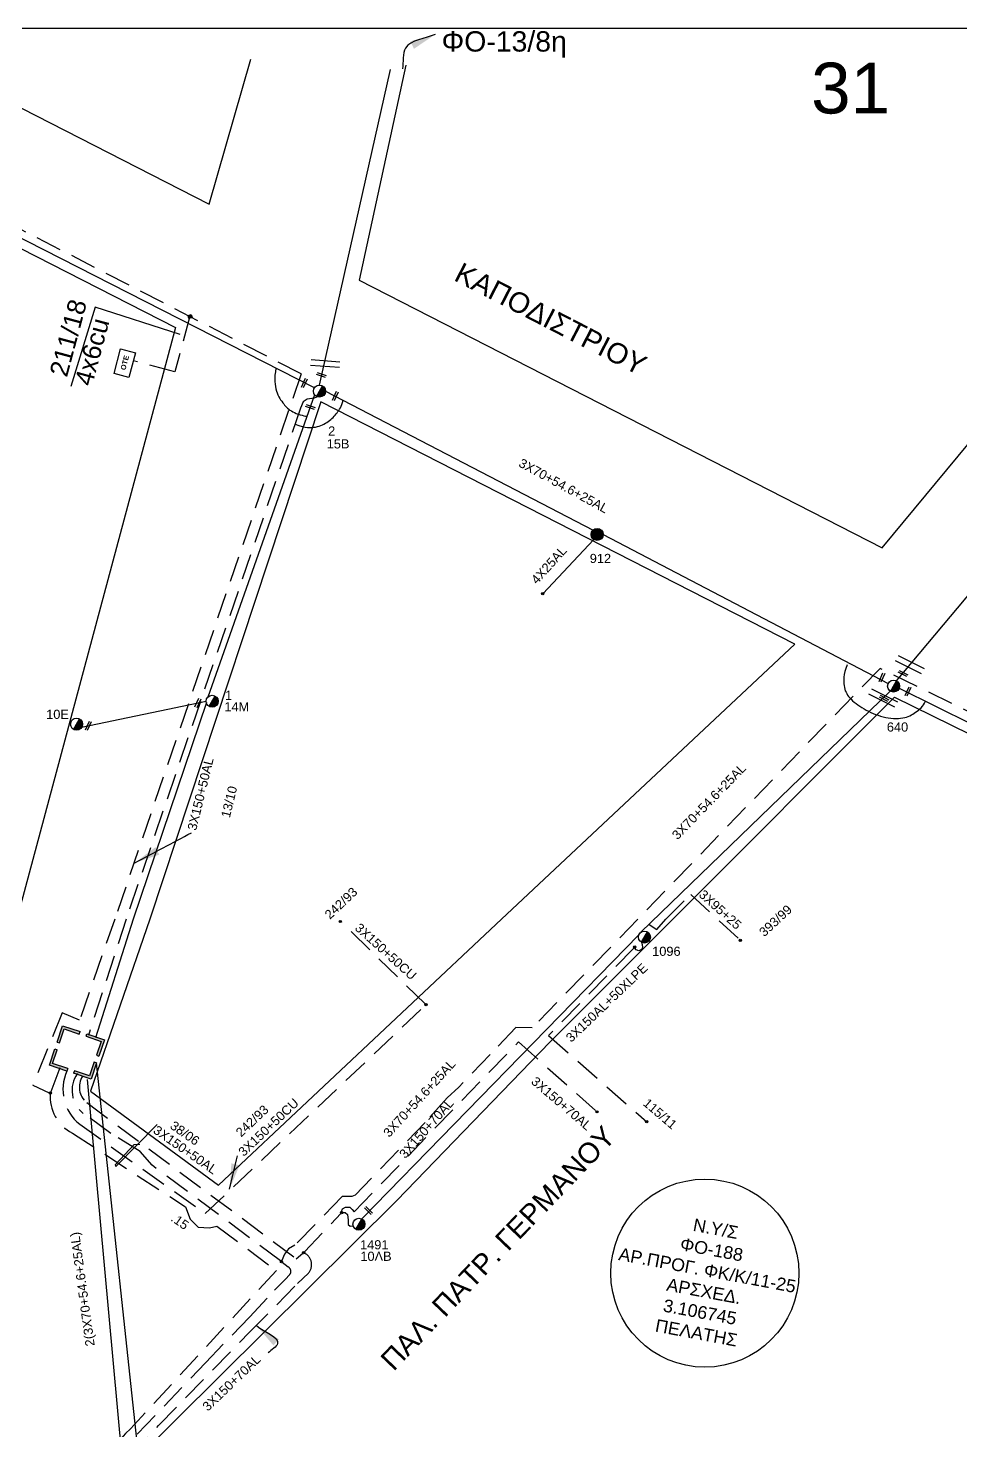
# Model space of a CAD drawing. Header units: millimetres. Extents: x 926 to 2032, y 728 to 1260.
# Drawn here: x 1775.8 to 1867.6, y 1112.6 to 1250.6 of the extents above; entities that cross this region are included whole.
import ezdxf

# ---------------------------------------------------------------- set-up
doc = ezdxf.new("R2010")
doc.units = ezdxf.units.MM
doc.linetypes.add('DASHED', pattern=[19.05, 12.7, -6.35])
for name, color, linetype in [('Pillar OTE', 7, 'Continuous'), ('Άγνωστα', 7, 'Continuous'), ('Γέφυρες Εναέριου Δικτύου', 7, 'Continuous'), ('Επιγραφές - Σχήματα', 7, 'Continuous'), ('Καλώδια ΧΤ   3x150+50AL', 7, 'DASHED'), ('Καλώδια ΧΤ   3x150+50CU', 7, 'DASHED'), ('Καλώδια ΧΤ   3x150+70AL', 7, 'DASHED'), ('Καλώδια ΧΤ   3x150AL+50XLPE', 7, 'DASHED'), ('Μηχανική τομή', 7, 'Continuous'), ('Στύλος Ξύλινος', 7, 'Continuous'), ('Στύλος Ξύλινος @ 1', 7, 'Continuous'), ('Στύλος ΦΜ', 7, 'Continuous'), ('Στύλος ΦΜ @ 1', 7, 'Continuous'), ('Συνδέσεις', 7, 'Continuous'), ('Συνεστραμμένα ΧΤ   3x70+54.6+25 AL', 7, 'SYN_LINE'), ('Τομή', 7, 'Continuous'), ('Υπόβαθρο ΔΕΗ', 7, 'Continuous'), ('Υπόγεια καλώδια Παροχών ΧΤ   4x50AL', 7, 'DASHED'), ('Υπόγεια καλώδια Παροχών ΧΤ   4x6', 7, 'DASHED')]:
    doc.layers.add(name, color=color, linetype=linetype)
doc.styles.get("Standard").update_dxf_attribs({"font": 'arial.ttf'})
doc.linetypes.add('SYN_LINE', pattern='A,0.5,-0.0001,["/\\/\\/\\/",Standard,S=0.1,R=0,X=0,Y=-0.05],-0.25', length=0.7501)
doc.dimstyles.new('ISO-25', dxfattribs={"dimtxt": 2.5, "dimasz": 2.5, "dimexe": 1.25, "dimexo": 0.625, "dimtad": 1, "dimtxsty": 'Standard', "dimcen": 2.5, "dimadec": 0, "dimazin": 0, "dimtfac": 1, "dimtmove": 0, "dimatfit": 3, "dimfxl": 1, "dimarcsym": 0})

# ---------------------------------------------------------------- blocks, each defined once
blk = doc.blocks.new('ΥΠΑΡΧΩΝ ΤΣΙΜΕΝΤΕΝΙΟΣ ΣΤΥΛΟΣ')
at = {"layer": 'Στύλος ΦΜ'}
blk.add_hatch(color=256, dxfattribs=at).paths.add_polyline_path([(-1.29, -2.28, 0.574793), (2.62, 0, 0.268822), (1.3, 2.27)])
blk.add_line((-1.29, -2.28), (1.3, 2.27), dxfattribs=at)
blk.add_circle((0, 0), 2.62, dxfattribs=at)
at = {"layer": 'Στύλος ΦΜ', "flags": 4}
for tag, p in [('ΤΥΠΟΣ', (-4.91, 3.03)), ('ΑΡΙΘΜΟΣ', (-4.68, 8.05))]:
    blk.add_attdef(tag, p, '', height=4, dxfattribs=at)
blk = doc.blocks.new('ΥΠΑΡΧΩΝ ΞΥΛΙΝΟΣ ΣΤΥΛΟΣ')
at = {"layer": 'Στύλος Ξύλινος'}
h = blk.add_hatch(color=7, dxfattribs=at)
h.paths.add_polyline_path([(-2.62, 0, 0.270008), (-1.29, -2.28), (1.3, 2.27, 0.576266)])
h.paths.add_polyline_path([(-1.29, -2.28, 0.574793), (2.62, 0, 0.268822), (1.3, 2.27)])
at = {"layer": 'Στύλος Ξύλινος', "color": 7}
blk.add_line((-1.29, -2.28), (1.3, 2.27), dxfattribs=at)
blk.add_circle((0, 0), 2.62, dxfattribs=at)
at = {"layer": 'Στύλος Ξύλινος', "flags": 4}
for tag, p in [('ΑΡΙΘΜΟΣ', (-4.91, 8.6)), ('ΤΥΠΟΣ', (-4.85, 3.39))]:
    blk.add_attdef(tag, p, '', height=4, dxfattribs=at)
blk = doc.blocks.new('ΜΗΧΑΝΙΚΗ ΤΟΜΗ')
at = {"layer": 'Μηχανική τομή', "ltscale": 40}
for p, q in [((-1.89, 0.78), (1.89, 0.78)), ((1.89, 0), (-1.89, 0))]:
    blk.add_line(p, q, dxfattribs=at)
blk = doc.blocks.new('ΤΟΜΗ')
at = {"layer": 'Τομή', "ltscale": 40}
for p, q in [((-5.68, 0), (5.68, 0)), ((5.68, -2.33), (-5.68, -2.33))]:
    blk.add_line(p, q, dxfattribs=at)
blk = doc.blocks.new('_ΣΥΝΔΕΣΗ')
at = {"layer": 'Συνδέσεις', "linetype": 'SYN_LINE', "ltscale": 40}
blk.add_hatch(color=256, dxfattribs=at).paths.add_polyline_path([(0.5, -0.01, 1), (-0.5, -0.01, 1)])
at = {"layer": 'Συνδέσεις'}
blk.add_circle((0, -0.01), 0.5, dxfattribs=at)
blk = doc.blocks.new('TSONTA XT1')
at = {"ltscale": 40}
h = blk.add_hatch(color=256, dxfattribs=at)
h.dxf.hatch_style = 1
h.paths.add_polyline_path([(595.96, 2487.66), (597.07, 2488.77), (595.96, 2489.87), (594.85, 2488.77)])
blk.add_lwpolyline([(594.85, 2488.77), (595.96, 2489.87), (597.07, 2488.77), (595.96, 2487.66)], close=True, dxfattribs=at)
blk = doc.blocks.new('PILLAR ΟΤΕ')
at = {"layer": 'Pillar OTE', "ltscale": 40}
blk.add_lwpolyline([(-3.31, 2.02), (3.39, 2.02), (3.39, -1.99), (-3.31, -1.99)], close=True, dxfattribs=at)
at = {"layer": 'Pillar OTE', "insert": (-1.81, 0.71), "char_height": 1.3575, "width": 109.961, "attachment_point": 1}
blk.add_mtext('{\\fArial|b1|i0|c161|p34;OTE}', dxfattribs=at)

msp = doc.modelspace()

# ---------------------------------------------------------------- hatches: boundary and pattern name
at = {"layer": 'Επιγραφές - Σχήματα'}
h = msp.add_hatch(color=256, dxfattribs=at)
h.paths.add_polyline_path([(1780.84, 1151.66), (1780.92, 1151.9), (1779.2, 1152.48), (1778.66, 1150.87), (1778.89, 1150.79), (1779.35, 1152.16)])
h.paths.add_polyline_path([(1782.99, 1150.94), (1782.53, 1149.57), (1782.77, 1149.49), (1783.31, 1151.1), (1781.58, 1151.68), (1781.5, 1151.44)])
h.paths.add_polyline_path([(1782.01, 1147.22), (1782.54, 1148.83), (1782.31, 1148.91), (1781.85, 1147.54), (1780.36, 1148.03), (1780.28, 1147.8)])
h.paths.add_polyline_path([(1779.62, 1148.02), (1779.7, 1148.26), (1778.21, 1148.76), (1778.67, 1150.12), (1778.44, 1150.2), (1777.9, 1148.6)])

# ---------------------------------------------------------------- linework, layer by layer
at = {"layer": 'Άγνωστα', "color": 27, "linetype": 'SYN_LINE', "ltscale": 20}
for points in [[(1803.99, 1214.55), (1793.48, 1184.79)], [(1793.34, 1184.26), (1786.15, 1162.95)]]:
    msp.add_lwpolyline(points, dxfattribs=at)
at = {"layer": 'Άγνωστα', "linetype": 'SYN_LINE', "ltscale": 15}
msp.add_lwpolyline([(1831.47, 1200.3), (1826.43, 1194.97)], dxfattribs=at)
at = {"layer": 'Άγνωστα', "linetype": 'SYN_LINE', "ltscale": 20}
msp.add_lwpolyline([(1781.07, 1181.83), (1793.33, 1184.39)], dxfattribs=at)
at = {"layer": 'Άγνωστα', "color": 133, "linetype": 'DASHED', "ltscale": 0.2}
msp.add_lwpolyline([(1836.89, 1162.44), (1837.66, 1161.94), (1838.55, 1162.95), (1840.99, 1165.4), (1845.92, 1160.83)], dxfattribs=at)
at = {"layer": 'Άγνωστα', "color": 27}
msp.add_lwpolyline([(1786.15, 1162.95), (1782.44, 1151.27)], dxfattribs=at)
at = {"layer": 'Γέφυρες Εναέριου Δικτύου'}
for points in [[(1800.19, 1217.15), (1800.13, 1216.79), (1800.09, 1216.46), (1800.08, 1216.15), (1800.08, 1215.86), (1800.1, 1215.6), (1800.13, 1215.35), (1800.18, 1215.13), (1800.24, 1214.91), (1800.31, 1214.72), (1800.38, 1214.53), (1800.47, 1214.35), (1800.56, 1214.19), (1800.65, 1214.04), (1800.75, 1213.9), (1800.85, 1213.76), (1800.95, 1213.64), (1801.04, 1213.52), (1801.13, 1213.41), (1801.23, 1213.31), (1801.33, 1213.22), (1801.44, 1213.12), (1801.56, 1213.04), (1801.7, 1212.95), (1801.85, 1212.87), (1802.01, 1212.79), (1802.19, 1212.71), (1802.37, 1212.64), (1802.56, 1212.57), (1802.75, 1212.52), (1802.93, 1212.47), (1803.09, 1212.44), (1803.24, 1212.42)], [(1802.09, 1211.65), (1802.45, 1211.52), (1802.77, 1211.42), (1803.05, 1211.36), (1803.3, 1211.32), (1803.53, 1211.31), (1803.73, 1211.31), (1803.91, 1211.34), (1804.09, 1211.37), (1804.26, 1211.41), (1804.43, 1211.46), (1804.59, 1211.52), (1804.75, 1211.59), (1804.9, 1211.66), (1805.05, 1211.74), (1805.19, 1211.82), (1805.32, 1211.91), (1805.45, 1212.01), (1805.57, 1212.11), (1805.69, 1212.21), (1805.8, 1212.32), (1805.91, 1212.43), (1806.01, 1212.54), (1806.11, 1212.65), (1806.2, 1212.77), (1806.29, 1212.88), (1806.37, 1213), (1806.45, 1213.13), (1806.53, 1213.27), (1806.6, 1213.42), (1806.67, 1213.59), (1806.73, 1213.79), (1806.79, 1214)], [(1856.39, 1187.97), (1856.26, 1187.63), (1856.16, 1187.31), (1856.1, 1187.03), (1856.05, 1186.77), (1856.04, 1186.53), (1856.04, 1186.31), (1856.05, 1186.11), (1856.08, 1185.93), (1856.11, 1185.75), (1856.15, 1185.59), (1856.2, 1185.43), (1856.27, 1185.29), (1856.34, 1185.14), (1856.43, 1185), (1856.53, 1184.87), (1856.65, 1184.73), (1856.78, 1184.59), (1856.92, 1184.45), (1857.08, 1184.31), (1857.26, 1184.18), (1857.44, 1184.04), (1857.63, 1183.91), (1857.84, 1183.78), (1858.05, 1183.65), (1858.26, 1183.53), (1858.48, 1183.41), (1858.71, 1183.3), (1858.94, 1183.19), (1859.18, 1183.1), (1859.43, 1183.01), (1859.67, 1182.93), (1859.92, 1182.87), (1860.18, 1182.81), (1860.43, 1182.77), (1860.69, 1182.73), (1860.94, 1182.71), (1861.18, 1182.71), (1861.42, 1182.71), (1861.64, 1182.72), (1861.85, 1182.75), (1862.05, 1182.79), (1862.23, 1182.84), (1862.39, 1182.9), (1862.55, 1182.97), (1862.7, 1183.05), (1862.84, 1183.13), (1862.98, 1183.22), (1863.12, 1183.32), (1863.26, 1183.42), (1863.39, 1183.52), (1863.53, 1183.64), (1863.65, 1183.76), (1863.78, 1183.9), (1863.89, 1184.05), (1864, 1184.21), (1864.1, 1184.39)]]:
    msp.add_lwpolyline(points, dxfattribs=at)
at = {"layer": 'Επιγραφές - Σχήματα'}
for p, q in [((1780.84, 1151.66), (1780.92, 1151.9)), ((1781.5, 1151.44), (1781.58, 1151.68)), ((1778.44, 1150.2), (1778.67, 1150.12)), ((1778.66, 1150.87), (1778.89, 1150.79)), ((1782.53, 1149.57), (1782.77, 1149.49)), ((1779.7, 1148.26), (1779.62, 1148.02)), ((1782.31, 1148.91), (1782.54, 1148.83)), ((1780.36, 1148.03), (1780.28, 1147.8))]:
    msp.add_line(p, q, dxfattribs=at)
msp.add_lwpolyline([(942.21, 1250.61), (1940.69, 1250.61), (1940.69, 743.76), (942.21, 743.76)], close=True, dxfattribs=at)
for points in [[(1778.66, 1150.87), (1779.2, 1152.48), (1780.92, 1151.9)], [(1778.89, 1150.79), (1779.35, 1152.16), (1780.84, 1151.66)], [(1781.5, 1151.44), (1782.99, 1150.94), (1782.53, 1149.57)], [(1781.58, 1151.68), (1783.31, 1151.1), (1782.77, 1149.49)], [(1779.62, 1148.02), (1777.9, 1148.6), (1778.44, 1150.2)], [(1779.7, 1148.26), (1778.21, 1148.76), (1778.67, 1150.12)], [(1782.54, 1148.83), (1782.01, 1147.22), (1780.28, 1147.8)], [(1782.31, 1148.91), (1781.85, 1147.54), (1780.36, 1148.03)], [(1788.51, 1142.77), (1784.44, 1138.62), (1784.4, 1138.81), (1786.25, 1140.79), (1786.78, 1140.81)]]:
    msp.add_lwpolyline(points, dxfattribs=at)
at = {"layer": 'Καλώδια ΧΤ   3x150+50AL', "color": 1, "ltscale": 0.2}
msp.add_line((1780.88, 1142.78), (1793.23, 1134), dxfattribs=at)
at = {"layer": 'Καλώδια ΧΤ   3x150+50AL', "color": 6, "ltscale": 0.2}
for points in [[(1802.67, 1216.59), (1775.21, 1230.74)], [(1802.67, 1216.59), (1784.32, 1162.95), (1780.86, 1153.01), (1779.14, 1153.73), (1776.27, 1146.64), (1777.88, 1145.89)], [(1778.93, 1148.35), (1778.03, 1145.95)], [(1780.16, 1141.92), (1791.28, 1134.66), (1791.74, 1133.44), (1792.55, 1132.66), (1793.66, 1132.6), (1794.37, 1132.76), (1800.23, 1128.4), (1785.89, 1112.83)]]:
    msp.add_lwpolyline(points, dxfattribs=at)
at = {"layer": 'Καλώδια ΧΤ   3x150+50AL', "color": 5, "ltscale": 0.2}
msp.add_lwpolyline([(1804.27, 1214.35), (1803.95, 1214.21), (1803.25, 1214.11), (1802.86, 1213.83), (1802.61, 1213.23), (1785.44, 1162.95), (1781.74, 1151.52)], dxfattribs=at)
at = {"layer": 'Καλώδια ΧΤ   3x150+50AL', "color": 30, "ltscale": 0.2}
msp.add_lwpolyline([(1800.65, 1129.35), (1788, 1138.75), (1786.82, 1140.12), (1783.95, 1141.87), (1781.23, 1143.86)], dxfattribs=at)
msp.add_lwpolyline([(1786.54, 1112.31), (1793.24, 1119.32), (1797.6, 1123.81), (1800.03, 1126.46), (1801.11, 1127.56), (1801.52, 1127.98, 0.516774), (1801.39, 1128.74), (1800.81, 1129.2)], format="xyb", dxfattribs=at)
at = {"layer": 'Καλώδια ΧΤ   3x150+50AL', "color": 1, "ltscale": 0.2}
msp.add_arc((1783.6, 1146.21), 4.37, 155.525, 231.4906, dxfattribs=at)
at = {"layer": 'Καλώδια ΧΤ   3x150+50AL', "color": 30, "ltscale": 0.2}
msp.add_arc((1783.01, 1146.12), 2.88, 145.1444, 231.8842, dxfattribs=at)
at = {"layer": 'Καλώδια ΧΤ   3x150+50AL', "color": 6, "ltscale": 0.2}
for centre, radius, start, end in [((1781.95, 1145.47), 3.98, 174.6238, 243.2463), ((1791.13, 1106.83), 7.97, 131.1399, 207.7864)]:
    msp.add_arc(centre, radius, start, end, dxfattribs=at)
at = {"layer": 'Καλώδια ΧΤ   3x150+50CU', "color": 1, "ltscale": 0.2}
for points in [[(1814.86, 1154.63), (1806.62, 1162.68)], [(1793.23, 1134), (1814.88, 1154.47)]]:
    msp.add_lwpolyline(points, dxfattribs=at)
at = {"layer": 'Καλώδια ΧΤ   3x150+70AL', "color": 133, "ltscale": 0.2}
for points in [[(1807.88, 1134.18), (1824.05, 1150.88), (1831.69, 1144.08)], [(1806.64, 1134.2), (1806.75, 1134.46), (1807.02, 1134.64), (1807.45, 1134.63), (1807.68, 1134.39), (1807.88, 1134.18)], [(1802.99, 1130.23), (1806.56, 1134.01)], [(1806.75, 1134.09), (1807.01, 1134.11), (1807.24, 1133.91), (1807.28, 1133.36), (1807.29, 1132.94), (1807.48, 1132.75), (1807.79, 1132.78)], [(1785.92, 1110.11), (1788.63, 1113.14), (1797.59, 1122.32), (1802.31, 1127.11), (1803.39, 1128.15)]]:
    msp.add_lwpolyline(points, dxfattribs=at)
msp.add_lwpolyline([(1781.14, 1147.51, 0.373368), (1781.57, 1144.91), (1802.19, 1129.56), (1802.82, 1130.09)], format="xyb", dxfattribs=at)
msp.add_arc((1802.41, 1128.98), 1.28, 319.6492, 67.2334, dxfattribs=at)
at = {"layer": 'Καλώδια ΧΤ   3x150AL+50XLPE', "color": 30, "ltscale": 0.2}
for points in [[(1859.62, 1187.63), (1835.78, 1162.95), (1825.39, 1152.28), (1823.79, 1152.3), (1821.25, 1149.64), (1818.19, 1146.43), (1817.02, 1145.38), (1814.88, 1142.97), (1807.98, 1135.82), (1807.66, 1135.69), (1806.69, 1135.67), (1802.04, 1130.88), (1801.42, 1130.53), (1801.02, 1130), (1800.78, 1129.38)], [(1921.47, 1157.43), (1859.62, 1187.63)]]:
    msp.add_lwpolyline(points, dxfattribs=at)
at = {"layer": 'Καλώδια ΧΤ   3x150AL+50XLPE', "color": 133, "ltscale": 0.2}
msp.add_lwpolyline([(1835.41, 1160.12), (1827.01, 1151.5), (1836.68, 1143.02)], dxfattribs=at)
at = {"layer": 'Συνδέσεις'}
msp.add_circle((1842.38, 1128.14), 9.25, dxfattribs=at)
at = {"layer": 'Συνεστραμμένα ΧΤ   3x70+54.6+25 AL', "color": 85, "ltscale": 20}
msp.add_lwpolyline([(1804.47, 1215.49), (1811.44, 1246.53)], dxfattribs=at)
at = {"layer": 'Συνεστραμμένα ΧΤ   3x70+54.6+25 AL', "color": 27, "ltscale": 20}
msp.add_lwpolyline([(1803.97, 1215.23), (1772.35, 1231.32)], dxfattribs=at)
at = {"layer": 'Συνεστραμμένα ΧΤ   3x70+54.6+25 AL', "color": 5, "ltscale": 20}
for points in [[(1805.05, 1214.9), (1831.4, 1201.23)], [(1832.38, 1200.8), (1860.43, 1186.15)], [(1861.5, 1185.68), (1897.25, 1167.96)]]:
    msp.add_lwpolyline(points, dxfattribs=at)
at = {"layer": 'Συνεστραμμένα ΧΤ   3x70+54.6+25 AL', "color": 2, "ltscale": 20}
msp.add_lwpolyline([(1861.24, 1186.39), (1871.86, 1199.07)], dxfattribs=at)
at = {"layer": 'Συνεστραμμένα ΧΤ   3x70+54.6+25 AL', "color": 133, "ltscale": 20}
for points in [[(1860.63, 1185.38), (1836.1, 1161.68)], [(1835.89, 1161.41), (1808.65, 1133.47)]]:
    msp.add_lwpolyline(points, dxfattribs=at)
at = {"layer": 'Συνεστραμμένα ΧΤ   3x70+54.6+25 AL', "color": 173, "ltscale": 20}
msp.add_lwpolyline([(1786.21, 1105.28), (1787.08, 1106.26), (1782.54, 1148.83)], dxfattribs=at)
at = {"layer": 'Συνεστραμμένα ΧΤ   3x70+54.6+25 AL', "color": 62, "ltscale": 20}
msp.add_lwpolyline([(1785.44, 1105.66), (1781.63, 1147.19)], dxfattribs=at)
at = {"layer": 'Υπόβαθρο ΔΕΗ'}
for points in [[(1687.06, 1182.98), (1711.24, 1213.78), (1737.96, 1247.81), (1771.96, 1230.49), (1790.3, 1221.17), (1774.69, 1162.95)], [(1765.24, 1247.78), (1793.61, 1233.28), (1797.73, 1247.54)], [(1812.98, 1246.96), (1808.38, 1225.83), (1859.82, 1199.5), (1897.99, 1245.51)], [(1822.39, 1162.95), (1851.24, 1190.01), (1804.59, 1213.86), (1787.77, 1162.95)], [(1839.23, 1162.95), (1861.03, 1184.81), (1905.5, 1162.95)], [(1787.77, 1162.95), (1781.95, 1146.05), (1794.54, 1136.79), (1822.39, 1162.95)], [(1905.5, 1162.95), (1922.72, 1154.35), (1908.67, 1121.5), (1890.1, 1078.22), (1881.82, 1058.85), (1875.8, 1044.84), (1792.91, 1047.42), (1791.71, 1058.85), (1786.02, 1109.42), (1812.08, 1135.3), (1827.12, 1150.86), (1839.23, 1162.95)], [(1836.15, 1160.69), (1836.21, 1160.46), (1836.24, 1160.16), (1836.14, 1159.97), (1835.88, 1159.84), (1835.61, 1159.94), (1835.51, 1160.1)]]:
    msp.add_lwpolyline(points, dxfattribs=at)
at = {"layer": 'Υπόγεια καλώδια Παροχών ΧΤ   4x6', "color": 6, "linetype": 'DASHED', "ltscale": 0.2}
msp.add_lwpolyline([(1791.71, 1222.27), (1790.24, 1216.79), (1786.27, 1217.85)], dxfattribs=at)

# ---------------------------------------------------------------- block references
at = {"layer": 'Pillar OTE', "xscale": 0.375, "yscale": 0.375, "zscale": 0.375, "rotation": 75.00000000000001}
msp.add_blockref('PILLAR ΟΤΕ', (1785.31, 1217.64), dxfattribs=at)
at = {"layer": 'Μηχανική τομή'}
for p, xscale, yscale, zscale, rotation in [((1803.07, 1215.65), 0.250000000000036, 0.250000000000036, 0.250000000000036, 65.58557299891028), ((1804.62, 1216.39), 0.2500000000001648, 0.2500000000001648, 0.2500000000001648, 341.8069080814327), ((1806.11, 1214.37), 0.250000000000036, 0.250000000000036, 0.250000000000036, 65.58557299891028), ((1803.54, 1213.24), 0.2500000000001648, 0.2500000000001648, 0.2500000000001648, 341.8069080814327), ((1859.89, 1186.69), 0.250000000000036, 0.250000000000036, 0.250000000000036, 65.58557299891028), ((1861.92, 1187.21), 0.2500000000000546, 0.2500000000000546, 0.2500000000000546, 154.102682504202), ((1862.46, 1185.31), 0.250000000000036, 0.250000000000036, 0.250000000000036, 65.58557299891028), ((1792.59, 1184.18), 0.250000000000036, 0.250000000000036, 0.250000000000036, 65.58557299891028), ((1860.06, 1184.76), 0.2500000000001122, 0.2500000000001122, 0.2500000000001122, 152.1029544574848), ((1781.82, 1181.94), 0.250000000000036, 0.250000000000036, 0.250000000000036, 65.58557299891028), ((1809.23, 1134.23), 0.2499999999997748, 0.2499999999997748, 0.2499999999997748, 314.6168903648578)]:
    msp.add_blockref('ΜΗΧΑΝΙΚΗ ΤΟΜΗ', p, dxfattribs=dict(at, xscale=xscale, yscale=yscale, zscale=zscale, rotation=rotation))
at = {"layer": 'Στύλος Ξύλινος @ 1', "ltscale": 40}
ref = msp.add_blockref('ΥΠΑΡΧΩΝ ΞΥΛΙΝΟΣ ΣΤΥΛΟΣ', (1831.79, 1200.8), dxfattribs=dict(at, xscale=0.2249999999999091, yscale=0.2249999999999091, zscale=0.2249999999999091))
ref.add_attrib('ΤΥΠΟΣ', '912', (1831.06, 1197.99), dxfattribs={"layer": 'Στύλος Ξύλινος', "height": 0.9, "flags": 4})
at = {"layer": 'Στύλος ΦΜ @ 1', "ltscale": 40}
ref = msp.add_blockref('ΥΠΑΡΧΩΝ ΤΣΙΜΕΝΤΕΝΙΟΣ ΣΤΥΛΟΣ', (1804.47, 1214.9), dxfattribs=dict(at, xscale=0.2249999999999091, yscale=0.2249999999999091, zscale=0.2249999999999091))
ref.add_attrib('ΤΥΠΟΣ', '15Β', (1805.18, 1209.26), dxfattribs={"layer": 'Στύλος ΦΜ', "height": 0.9, "flags": 4})
ref.add_attrib('ΑΡΙΘΜΟΣ', '2', (1805.32, 1210.53), dxfattribs={"layer": 'Στύλος ΦΜ', "height": 0.9, "flags": 4})
ref = msp.add_blockref('ΥΠΑΡΧΩΝ ΤΣΙΜΕΝΤΕΝΙΟΣ ΣΤΥΛΟΣ', (1793.91, 1184.39), dxfattribs=dict(at, xscale=0.2249999999999091, yscale=0.2249999999999091, zscale=0.2249999999999091))
ref.add_attrib('ΤΥΠΟΣ', '14M', (1795.11, 1183.4), dxfattribs={"layer": 'Στύλος ΦΜ', "height": 0.9, "flags": 4})
ref.add_attrib('ΑΡΙΘΜΟΣ', '1', (1795.17, 1184.53), dxfattribs={"layer": 'Στύλος ΦΜ', "height": 0.9, "flags": 4})
ref = msp.add_blockref('ΥΠΑΡΧΩΝ ΤΣΙΜΕΝΤΕΝΙΟΣ ΣΤΥΛΟΣ', (1860.95, 1185.88), dxfattribs=dict(at, xscale=0.2249999999999091, yscale=0.2249999999999091, zscale=0.2249999999999091))
ref.add_attrib('ΤΥΠΟΣ', '640', (1860.29, 1181.41), dxfattribs={"layer": 'Στύλος ΦΜ', "height": 0.9, "flags": 4})
ref = msp.add_blockref('ΥΠΑΡΧΩΝ ΤΣΙΜΕΝΤΕΝΙΟΣ ΣΤΥΛΟΣ', (1780.57, 1182.14), dxfattribs=dict(at, xscale=0.2249999999999091, yscale=0.2249999999999091, zscale=0.2249999999999091))
ref.add_attrib('ΤΥΠΟΣ', '10E', (1777.58, 1182.66), dxfattribs={"layer": 'Στύλος ΦΜ', "height": 0.9, "flags": 4})
ref = msp.add_blockref('ΥΠΑΡΧΩΝ ΤΣΙΜΕΝΤΕΝΙΟΣ ΣΤΥΛΟΣ', (1836.44, 1161.2), dxfattribs=dict(at, xscale=0.2249999999999091, yscale=0.2249999999999091, zscale=0.2249999999999091))
ref.add_attrib('ΤΥΠΟΣ', '1096', (1837.2, 1159.35), dxfattribs={"layer": 'Στύλος ΦΜ', "height": 0.9, "flags": 4})
ref = msp.add_blockref('ΥΠΑΡΧΩΝ ΤΣΙΜΕΝΤΕΝΙΟΣ ΣΤΥΛΟΣ', (1808.35, 1132.95), dxfattribs=dict(at, xscale=0.2249999999999091, yscale=0.2249999999999091, zscale=0.2249999999999091))
ref.add_attrib('ΤΥΠΟΣ', '10ΛB', (1808.49, 1129.35), dxfattribs={"layer": 'Στύλος ΦΜ', "height": 0.9, "flags": 4})
ref.add_attrib('ΑΡΙΘΜΟΣ', '1491', (1808.46, 1130.48), dxfattribs={"layer": 'Στύλος ΦΜ', "height": 0.9, "flags": 4})
at = {"layer": 'Συνδέσεις', "xscale": 0.2, "yscale": 0.2, "zscale": 0.2, "rotation": 332.7279236256006}
msp.add_blockref('TSONTA XT1', (1457.71, 834.42), dxfattribs=at)
at = {"layer": 'Συνδέσεις', "xscale": 0.2249999999999091, "yscale": 0.2249999999999091, "zscale": 0.2249999999999091}
for p in [(1826.43, 1194.98), (1806.52, 1162.73), (1845.87, 1160.87), (1835.48, 1160.21), (1814.95, 1154.56), (1777.99, 1145.85), (1831.78, 1144.01), (1836.66, 1143.05), (1806.64, 1134.09), (1802.91, 1130.16), (1800.73, 1129.28)]:
    msp.add_blockref('_ΣΥΝΔΕΣΗ', p, dxfattribs=at)
at = {"layer": 'Τομή'}
for p, xscale, yscale, zscale, rotation in [((1805.01, 1217.32), 0.2500000000000454, 0.2500000000000454, 0.2500000000000454, 175.503026337076), ((1862.42, 1187.74), 0.2500000000000328, 0.2500000000000328, 0.2500000000000328, 153.4274509010541), ((1859.8, 1184.45), 0.2500000000000328, 0.2500000000000328, 0.2500000000000328, 153.4274509010541)]:
    msp.add_blockref('ΤΟΜΗ', p, dxfattribs=dict(at, xscale=xscale, yscale=yscale, zscale=zscale, rotation=rotation))

# ---------------------------------------------------------------- texts
at = {"layer": 'Επιγραφές - Σχήματα', "attachment_point": 1}
for s, insert, char_height, width in [('ΦΟ-13/8η', (1816.48, 1250.3), 2, 22.6323), ('31', (1852.84, 1247.21), 5, 6.5427)]:
    msp.add_mtext(s, dxfattribs=dict(at, insert=insert, char_height=char_height, width=width))
for s, insert, char_height, width, rotation in [('ΚΑΠΟΔΙΣΤΡΙΟΥ', (1818.5, 1227.63), 2, 22.6323, 332.7107), ('ΠΑΛ. ΠΑΤΡ. ΓΕΡΜΑΝΟΥ', (1810.31, 1119.8), 2, 41.29, 46.2938), ('\\pi37.298,t41.048;Ν.Υ/Σ\\P\\pi36.387,t40.137;ΦΟ-188\\P\\pi30.625,t34.375;ΑΡ.ΠΡΟΓ. ΦΚ/Κ/11-25\\P\\pi35.816,t39.566;ΑΡΣΧΕΔ.\\P\\pi35.865,t39.615;3.106745\\P\\pi35.458,t39.208;ΠΕΛΑΤΗΣ', (1804.71, 1140.38), 1.25, 78.8712, 349.43)]:
    msp.add_mtext(s, dxfattribs=dict(at, insert=insert, char_height=char_height, width=width, rotation=rotation))
at = {"layer": 'Επιγραφές - Σχήματα', "color": 7, "char_height": 0.9, "width": 84.1859, "attachment_point": 1}
for s, insert, rotation in [('4X25AL', (1825.2, 1196.44), 47.9089), ('242/93', (1804.88, 1163.54), 43.4464), ('3X95+25', (1842.32, 1165.93), 318.0366), ('393/99', (1847.62, 1161.83), 42.9012), ('242/93', (1796.14, 1142.12), 43.4464), ('115/11', (1836.81, 1145.41), 319.4288), ('38/06', (1790.2, 1143.18), 325.1115), ('.15', (1790.28, 1134.09), 325.1115)]:
    msp.add_mtext(s, dxfattribs=dict(at, insert=insert, rotation=rotation))
at = {"layer": 'Καλώδια ΧΤ   3x150+50AL', "color": 7, "char_height": 0.9, "width": 84.1859, "attachment_point": 1}
for s, insert, rotation in [('3X150+50AL', (1791.46, 1171.83), 76.3074), ('13/10', (1794.77, 1173.08), 76.3074), ('3X150+50AL', (1788.54, 1142.73), 325.1115)]:
    msp.add_mtext(s, dxfattribs=dict(at, insert=insert, rotation=rotation))
at = {"layer": 'Καλώδια ΧΤ   3x150+50CU', "color": 7, "char_height": 0.9, "width": 84.1859, "attachment_point": 1}
for insert, rotation in [((1808.48, 1162.65), 317.9379), ((1796.39, 1140.21), 43.4464)]:
    msp.add_mtext('3X150+50CU', dxfattribs=dict(at, insert=insert, rotation=rotation))
at = {"layer": 'Καλώδια ΧΤ   3x150+70AL', "color": 7, "char_height": 0.9, "width": 84.1859, "attachment_point": 1}
for insert, rotation in [((1825.8, 1147.55), 319.4288), ((1812.23, 1139.94), 48.4651), ((1792.86, 1115.15), 43.7914)]:
    msp.add_mtext('3X150+70AL', dxfattribs=dict(at, insert=insert, rotation=rotation))
at = {"layer": 'Καλώδια ΧΤ   3x150AL+50XLPE', "color": 7, "insert": (1832.73, 1154.74), "char_height": 0.9, "width": 13.9242, "attachment_point": 5, "rotation": 43.7114}
msp.add_mtext('3X150AL+50XLPE', dxfattribs=at)
at = {"layer": 'Συνεστραμμένα ΧΤ   3x70+54.6+25 AL', "color": 7, "char_height": 0.9, "width": 84.1859, "attachment_point": 1}
for s, insert, rotation in [('3X70+54.6+25AL', (1824.41, 1208.33), 331.3844), ('3X70+54.6+25AL', (1839.05, 1171.34), 45.8275), ('3X70+54.6+25AL', (1810.66, 1142.04), 47.5777), ('2(3X70+54.6+25AL)', (1781.47, 1120.89), 97.7988)]:
    msp.add_mtext(s, dxfattribs=dict(at, insert=insert, rotation=rotation))
at = {"layer": 'Υπόγεια καλώδια Παροχών ΧΤ   4x50AL', "color": 7, "ltscale": 0.2, "char_height": 1.8, "attachment_point": 1, "rotation": 75}
for s, insert in [('211/18', (1777.88, 1216.66)), ('4x6cu', (1780.34, 1215.76))]:
    msp.add_mtext_dynamic_manual_height_columns(s, width=1.8, gutter_width=12.5, heights=[0.118], dxfattribs=dict(at, insert=insert))

# ---------------------------------------------------------------- leaders
at = {"layer": 'Επιγραφές - Σχήματα', "path_type": 1}
for points in [[(1815.86, 1249.99), (1812.93, 1248.64), (1812.63, 1246.59)], [(1786.31, 1168.5), (1791.88, 1171.46)], [(1795.63, 1136.41), (1796.4, 1139.69)], [(1798.31, 1122.96), (1800.35, 1121.21), (1799.43, 1120.29)]]:
    msp.add_leader(points, dimstyle='ISO-25', override={"dimgap": 0.625, "dimtad": 0}, dxfattribs=at)
at = {"layer": 'Επιγραφές - Σχήματα'}
msp.add_leader([(1790.77, 1220.46), (1782.39, 1223.16), (1779.99, 1215.36)], dimstyle='ISO-25', override={"dimasz": 0.05, "dimgap": 0.625, "dimtad": 0}, dxfattribs=at)

doc.saveas('drawing.dxf')
